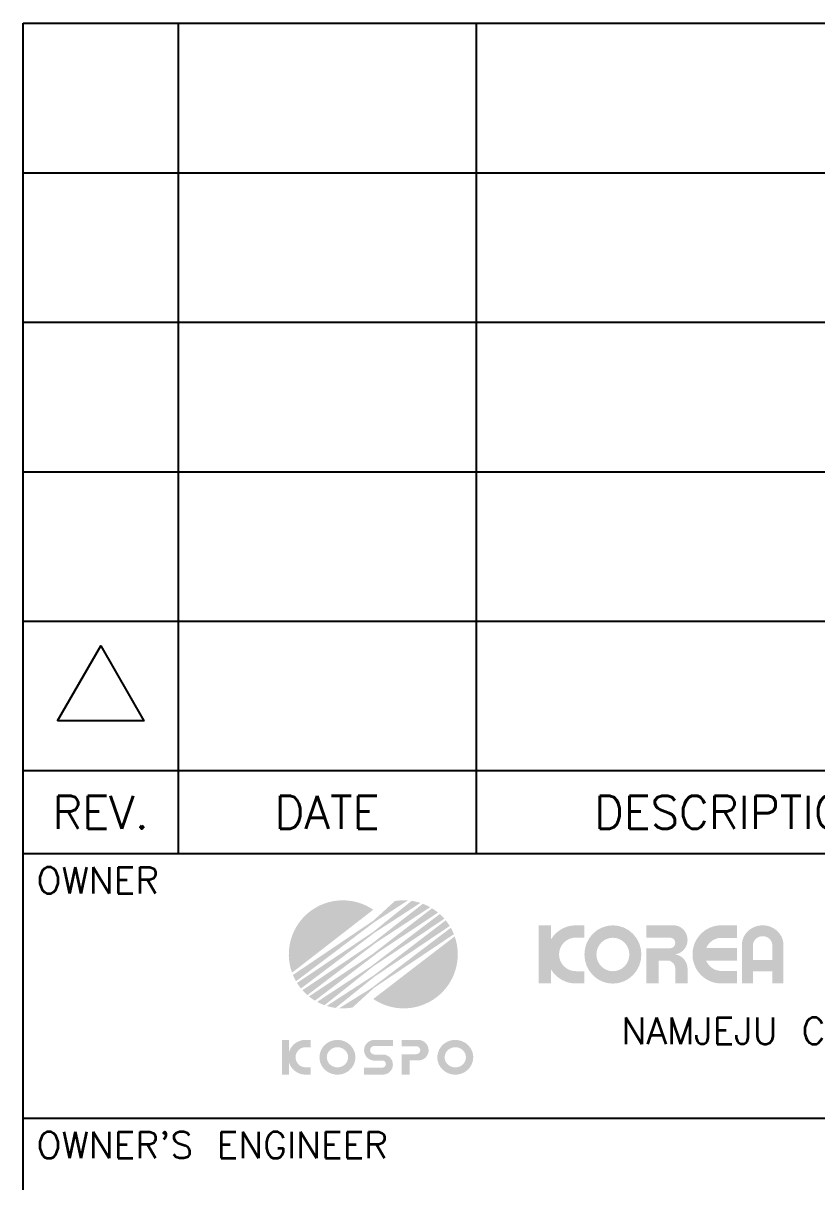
# Model space of a CAD drawing. Header units: millimetres. Extents: x 162 to 582, y 91 to 388.
# Drawn here: x 496.16 to 520.16, y 140.85 to 175.86 of the extents above; entities that cross this region are included whole.
import ezdxf

# ---------------------------------------------------------------- set-up
doc = ezdxf.new("R2010")
doc.units = ezdxf.units.MM
doc.layers.add('0_Title Block', color=7, linetype='Continuous')
doc.styles.get("Standard").update_dxf_attribs({"font": 'txt.shx', "bigfont": 'bigfont.shx'})

# ---------------------------------------------------------------- blocks, each defined once
blk = doc.blocks.new('GE&DAEWOO_TEMPLATE')
h = blk.add_hatch(color=0)
h.dxf.hatch_style = 1
h.paths.add_polyline_path([(344.915, 57.726, 0.727694), (342.459, 55.822)])
h = blk.add_hatch(color=0)
h.dxf.hatch_style = 1
h.paths.add_polyline_path([(345.96, 58.006, 0.06033), (345.567, 57.988), (344.918, 57.395), (342.485, 55.754, 0.032635), (342.579, 55.563), (344.931, 57.339)])
h = blk.add_hatch(color=0)
h.dxf.hatch_style = 1
h.paths.add_polyline_path([(342.609, 55.513, 0.031634), (342.729, 55.345), (344.964, 57.037), (346.34, 57.931, 0.04191), (346.074, 57.993), (344.918, 57.06)])
h = blk.add_hatch(color=0)
h.dxf.hatch_style = 1
h.paths.add_polyline_path([(342.773, 55.293, 0.032271), (342.923, 55.145), (344.993, 56.725), (346.635, 57.802, 0.037496), (346.413, 57.905), (344.885, 56.71)])
h = blk.add_hatch(color=0)
h.dxf.hatch_style = 1
h.paths.add_polyline_path([(345.111, 56.47), (346.873, 57.639, 0.034371), (346.69, 57.769), (344.885, 56.379), (342.972, 55.104, 0.033674), (343.152, 54.978)])
h = blk.add_hatch(color=0)
h.dxf.hatch_style = 1
h.paths.add_polyline_path([(343.218, 54.94, 0.037446), (343.441, 54.84), (344.916, 56.013), (347.065, 57.453, 0.030602), (346.925, 57.595), (344.839, 56.011)])
h = blk.add_hatch(color=0)
h.dxf.hatch_style = 1
h.paths.add_polyline_path([(344.94, 55.748), (343.508, 54.818, 0.042362), (343.778, 54.758), (344.944, 55.696), (347.226, 57.234, 0.032038), (347.105, 57.405)])
h = blk.add_hatch(color=0)
h.dxf.hatch_style = 1
h.paths.add_polyline_path([(347.352, 56.986, 0.032849), (347.259, 57.179), (344.864, 55.36), (343.883, 54.748, 0.062501), (344.289, 54.771), (344.94, 55.366)])
h = blk.add_hatch(color=0)
h.dxf.hatch_style = 1
h.paths.add_polyline_path([(349.92, 55.497), (350.29, 55.497), (350.29, 55.917, 0.261225), (351.039, 55.497), (351.299, 55.497), (351.299, 55.868), (351.039, 55.868, -1), (351.039, 56.884), (351.299, 56.884), (351.299, 57.254), (351.039, 57.254, 0.261225), (350.29, 56.834), (350.29, 57.254), (349.92, 57.254)])
h = blk.add_hatch(color=0)
h.dxf.hatch_style = 1
edge = h.paths.add_edge_path()
edge.add_ellipse((352.159, 56.373), major_axis=(0, 0.881), ratio=0.977117, start_angle=0, end_angle=360)
edge = h.paths.add_edge_path(flags=16)
edge.add_ellipse((352.159, 56.373), major_axis=(0, 0.506), ratio=0.983585, start_angle=0, end_angle=360)
h = blk.add_hatch(color=0)
h.dxf.hatch_style = 1
h.paths.add_polyline_path([(353.884, 56.883, -1), (353.884, 56.561), (353.171, 56.561), (353.171, 55.497), (353.541, 55.497), (353.541, 56.19), (353.851, 56.19), (353.93, 56.157), (353.993, 56.101), (354.034, 56.025), (354.045, 55.958), (354.045, 55.497), (354.415, 55.497), (354.415, 55.936), (354.415, 55.956), (354.414, 55.976), (354.412, 55.995), (354.409, 56.015), (354.405, 56.034), (354.4, 56.053), (354.395, 56.072), (354.389, 56.091), (354.382, 56.109), (354.374, 56.127), (354.365, 56.144), (354.356, 56.161), (354.346, 56.178), (354.335, 56.194), (354.324, 56.21), (354.311, 56.225), (354.299, 56.239), (354.285, 56.253), (354.271, 56.266), (354.257, 56.279), (354.242, 56.291), (354.226, 56.302), (354.21, 56.313), (354.194, 56.323), (354.177, 56.332), (354.16, 56.34), (354.142, 56.348), (354.124, 56.354), (354.106, 56.36), (354.088, 56.365), (354.069, 56.368), (354.051, 56.372), (354.032, 56.374), (354.013, 56.375), (353.994, 56.376), (354.017, 56.376), (354.039, 56.378), (354.061, 56.381), (354.083, 56.386), (354.105, 56.391), (354.127, 56.398), (354.148, 56.406), (354.168, 56.415), (354.188, 56.425), (354.208, 56.436), (354.227, 56.449), (354.245, 56.462), (354.262, 56.477), (354.279, 56.492), (354.295, 56.509), (354.31, 56.526), (354.325, 56.544), (354.338, 56.562), (354.351, 56.582), (354.362, 56.602), (354.373, 56.623), (354.382, 56.644), (354.39, 56.666), (354.397, 56.688), (354.403, 56.71), (354.408, 56.733), (354.411, 56.756), (354.414, 56.779), (354.415, 56.803), (354.415, 56.826), (354.414, 56.85), (354.411, 56.873), (354.408, 56.896), (354.403, 56.919), (354.397, 56.941), (354.39, 56.964), (354.382, 56.985), (354.373, 57.007), (354.363, 57.027), (354.351, 57.047), (354.339, 57.067), (354.325, 57.085), (354.311, 57.103), (354.296, 57.121), (354.28, 57.137), (354.263, 57.152), (354.245, 57.167), (354.227, 57.18), (354.208, 57.193), (354.188, 57.204), (354.168, 57.215), (354.148, 57.224), (354.127, 57.232), (354.105, 57.238), (354.083, 57.244), (354.061, 57.248), (354.039, 57.251), (354.017, 57.253), (353.994, 57.254), (353.171, 57.254), (353.171, 56.883)])
h = blk.add_hatch(color=0)
h.dxf.hatch_style = 1
h.paths.add_polyline_path([(355.435, 57.254), (355.396, 57.253), (355.358, 57.25), (355.32, 57.246), (355.282, 57.24), (355.244, 57.232), (355.206, 57.223), (355.17, 57.212), (355.133, 57.199), (355.098, 57.185), (355.063, 57.169), (355.028, 57.152), (354.995, 57.133), (354.962, 57.112), (354.931, 57.09), (354.9, 57.067), (354.87, 57.042), (354.842, 57.016), (354.814, 56.989), (354.788, 56.961), (354.763, 56.931), (354.739, 56.901), (354.717, 56.869), (354.696, 56.837), (354.676, 56.803), (354.658, 56.769), (354.641, 56.734), (354.627, 56.698), (354.613, 56.662), (354.602, 56.625), (354.592, 56.587), (354.583, 56.549), (354.576, 56.511), (354.571, 56.473), (354.568, 56.434), (354.566, 56.395), (354.566, 56.356), (354.568, 56.317), (354.571, 56.279), (354.576, 56.24), (354.583, 56.202), (354.591, 56.164), (354.601, 56.127), (354.613, 56.09), (354.627, 56.053), (354.642, 56.017), (354.658, 55.982), (354.676, 55.948), (354.695, 55.914), (354.716, 55.882), (354.739, 55.85), (354.762, 55.819), (354.787, 55.79), (354.813, 55.762), (354.841, 55.734), (354.869, 55.709), (354.899, 55.684), (354.93, 55.661), (354.962, 55.639), (354.995, 55.619), (355.028, 55.6), (355.063, 55.582), (355.098, 55.566), (355.133, 55.552), (355.17, 55.539), (355.207, 55.528), (355.244, 55.519), (355.282, 55.511), (355.32, 55.505), (355.358, 55.501), (355.396, 55.498), (355.435, 55.497), (355.908, 55.497), (355.908, 55.878), (355.392, 55.878), (355.299, 55.895), (355.206, 55.933), (355.122, 55.99), (355.051, 56.063), (354.973, 56.185), (355.908, 56.185), (355.908, 56.566), (354.981, 56.566), (355.022, 56.646), (355.085, 56.727), (355.163, 56.792), (355.251, 56.84), (355.348, 56.868), (355.418, 56.874), (355.908, 56.874), (355.908, 57.254)])
h = blk.add_hatch(color=0)
h.dxf.hatch_style = 1
h.paths.add_polyline_path([(356.803, 57.244), (356.77, 57.249), (356.737, 57.252), (356.704, 57.254), (356.67, 57.254), (356.637, 57.252), (356.604, 57.249), (356.571, 57.244), (356.538, 57.237), (356.506, 57.229), (356.474, 57.219), (356.443, 57.207), (356.413, 57.194), (356.383, 57.179), (356.354, 57.163), (356.326, 57.146), (356.299, 57.127), (356.274, 57.106), (356.249, 57.085), (356.226, 57.062), (356.203, 57.038), (356.183, 57.013), (356.164, 56.987), (356.146, 56.96), (356.13, 56.933), (356.115, 56.904), (356.102, 56.875), (356.091, 56.845), (356.081, 56.814), (356.073, 56.783), (356.067, 56.752), (356.062, 56.72), (356.06, 56.689), (356.059, 56.657), (356.059, 55.497), (356.399, 55.497), (356.399, 55.86), (356.975, 55.86), (356.975, 55.497), (357.315, 55.497), (357.315, 56.657), (357.314, 56.689), (357.311, 56.72), (357.307, 56.752), (357.301, 56.783), (357.293, 56.814), (357.283, 56.845), (357.272, 56.875), (357.259, 56.904), (357.244, 56.932), (357.228, 56.96), (357.21, 56.987), (357.191, 57.013), (357.17, 57.038), (357.148, 57.061), (357.125, 57.084), (357.1, 57.106), (357.074, 57.126), (357.048, 57.145), (357.02, 57.163), (356.991, 57.179), (356.961, 57.194), (356.931, 57.207), (356.9, 57.219), (356.868, 57.229), (356.836, 57.237)])
h.paths.add_polyline_path([(356.975, 56.204), (356.399, 56.204), (356.399, 56.704), (356.432, 56.788), (356.49, 56.857), (356.565, 56.903), (356.656, 56.926), (356.749, 56.922), (356.834, 56.891), (356.907, 56.835), (356.955, 56.763), (356.975, 56.688)], flags=16)
h = blk.add_hatch(color=0)
h.dxf.hatch_style = 1
h.paths.add_polyline_path([(344.915, 55.028, 0.724527), (347.377, 56.92)])
h = blk.add_hatch(color=0)
h.dxf.hatch_style = 1
h.paths.add_polyline_path([(342.87, 53.571), (343.026, 53.571), (343.026, 53.791), (342.813, 53.791, 0.290582), (342.372, 53.438), (342.372, 53.791), (342.154, 53.791), (342.154, 52.741), (342.372, 52.741), (342.372, 53.096, 0.320248), (342.87, 52.741), (343.026, 52.741), (343.026, 52.963), (342.87, 52.963, -1)])
h = blk.add_hatch(color=0)
h.dxf.hatch_style = 1
edge = h.paths.add_edge_path()
edge.add_spline(control_points=[(344.373, 53.269), (344.373, 53.316), (344.367, 53.363), (344.316, 53.536), (344.227, 53.648), (343.998, 53.782), (343.86, 53.805), (343.6, 53.757), (343.479, 53.686), (343.329, 53.491), (343.289, 53.379), (343.289, 53.266)], knot_values=[3.147982, 3.147982, 3.147982, 3.147982, 3.409925, 3.409925, 4.157317, 4.157317, 4.904709, 4.904709, 5.652102, 5.652102, 6.283185, 6.283185, 6.283185, 6.283185], degree=3, periodic=0)
edge.add_spline(control_points=[(343.289, 53.266), (343.289, 53.19), (343.306, 53.115), (343.396, 52.927), (343.5, 52.831), (343.746, 52.732), (343.886, 52.728), (344.136, 52.813), (344.246, 52.902), (344.352, 53.094), (344.373, 53.18), (344.373, 53.266)], knot_values=[0, 0, 0, 0, 0.420356, 0.420356, 1.167748, 1.167748, 1.915141, 1.915141, 2.662533, 2.662533, 3.141477, 3.141477, 3.141477, 3.141477], degree=3, periodic=0)
edge.add_line((344.373, 53.266), (344.373, 53.269))
edge = h.paths.add_edge_path(flags=16)
edge.add_ellipse((343.832, 53.266), major_axis=(-0.322, 0), ratio=0.945153, start_angle=0, end_angle=360)
h = blk.add_hatch(color=0)
h.dxf.hatch_style = 1
h.paths.add_polyline_path([(345.508, 53.791), (344.949, 53.791, 0.965475), (344.927, 53.168), (345.189, 53.168, -1), (345.189, 52.954), (344.637, 52.954), (344.637, 52.741), (345.205, 52.741, 1), (345.205, 53.349), (344.949, 53.349, -1), (344.949, 53.609), (345.508, 53.609)])
h = blk.add_hatch(color=0)
h.dxf.hatch_style = 1
h.paths.add_polyline_path([(346.278, 53.791), (345.772, 53.791), (345.772, 53.6), (346.213, 53.6, -1), (346.217, 53.36), (345.772, 53.36), (345.772, 52.741), (346.014, 52.741), (346.014, 53.169), (346.274, 53.169), (346.278, 53.169, 1)])
h = blk.add_hatch(color=0)
h.dxf.hatch_style = 1
edge = h.paths.add_edge_path()
edge.add_spline(control_points=[(347.937, 53.269), (347.936, 53.316), (347.93, 53.363), (347.879, 53.536), (347.79, 53.648), (347.562, 53.782), (347.423, 53.805), (347.163, 53.757), (347.042, 53.686), (346.892, 53.491), (346.852, 53.379), (346.852, 53.266)], knot_values=[3.147982, 3.147982, 3.147982, 3.147982, 3.409925, 3.409925, 4.157317, 4.157317, 4.904709, 4.904709, 5.652102, 5.652102, 6.283185, 6.283185, 6.283185, 6.283185], degree=3, periodic=0)
edge.add_spline(control_points=[(346.852, 53.266), (346.852, 53.19), (346.869, 53.115), (346.959, 52.927), (347.063, 52.831), (347.309, 52.732), (347.449, 52.728), (347.699, 52.813), (347.809, 52.902), (347.915, 53.094), (347.936, 53.18), (347.937, 53.266)], knot_values=[0, 0, 0, 0, 0.420356, 0.420356, 1.167748, 1.167748, 1.915141, 1.915141, 2.662533, 2.662533, 3.141477, 3.141477, 3.141477, 3.141477], degree=3, periodic=0)
edge.add_line((347.937, 53.266), (347.937, 53.269))
edge = h.paths.add_edge_path(flags=16)
edge.add_ellipse((347.395, 53.266), major_axis=(-0.322, 0), ratio=0.945153, start_angle=0, end_angle=360)
at = {"color": 0}
for p, q in [((334.332, 59.417), (334.332, 84.519)), ((334.332, 84.519), (398.5, 84.519)), ((339.018, 84.519), (339.018, 59.417)), ((348.021, 84.519), (348.021, 59.417)), ((334.332, 80.001), (398.5, 80.001)), ((334.332, 75.482), (398.5, 75.482)), ((334.332, 70.964), (398.5, 70.964)), ((334.332, 66.446), (398.5, 66.446)), ((398.5, 61.927), (334.332, 61.927)), ((334.332, 14.5), (334.332, 59.417)), ((398.5, 59.417), (334.332, 59.417)), ((398.5, 51.417), (334.332, 51.417))]:
    blk.add_line(p, q, dxfattribs=at)
blk.add_lwpolyline([(335.366, 63.431), (336.675, 65.698), (337.983, 63.431)], close=True, dxfattribs=at)
for s, insert, char_height, attachment_point in [('REV.', (336.675, 60.672), 1, 5), ('DATE', (343.519, 60.672), 1, 5), ('DESCRIPTION', (355.853, 60.672), 1, 5), ('OWNER', (334.735, 59.014), 0.8, 1), ('NAMJEJU COMBINED CYCLE POWER PLANT UNIT (160MW X 1)', (369.729, 54.471), 0.80641, 2), ("OWNER'S ENGINEER", (334.735, 51.014), 0.8, 1)]:
    blk.add_mtext(s, dxfattribs=dict(at, insert=insert, char_height=char_height, attachment_point=attachment_point))

msp = doc.modelspace()

# ---------------------------------------------------------------- block references
at = {"layer": '0_Title Block'}
msp.add_blockref('GE&DAEWOO_TEMPLATE', (161.831, 91.344), dxfattribs=at)

doc.saveas('drawing.dxf')
